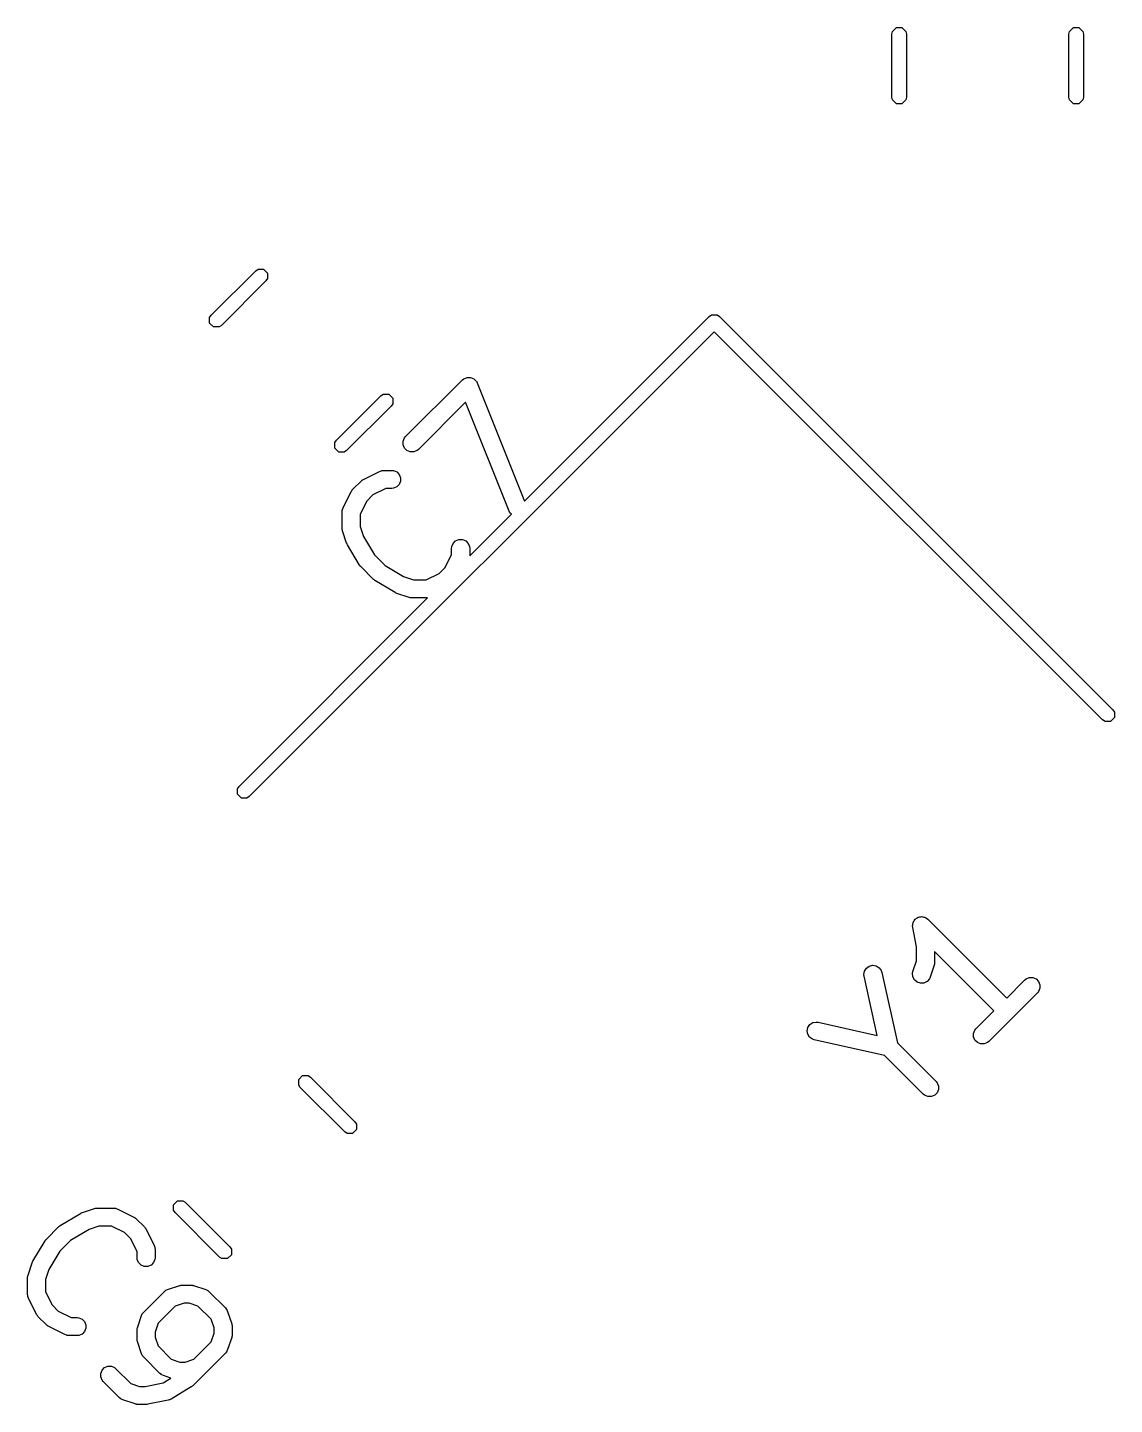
# Model space of a CAD drawing. Extents: x 6.9 to 63.2, y 18.4 to 42.8.
# Drawn here: x 30.93 to 39.95, y 28.83 to 40.27 of the extents above; entities that cross this region are included whole.
import ezdxf

# ---------------------------------------------------------------- set-up
doc = ezdxf.new("R2010")
doc.units = 0
doc.layers.add('BLACK', color=7, linetype='CONTINUOUS')

msp = doc.modelspace()

# ---------------------------------------------------------------- linework, layer by layer
at = {"layer": 'BLACK', "linetype": 'CONTINUOUS'}
for p, q in [((38.109567, 40.234215), (38.142039, 40.266687)), ((38.142039, 40.266687), (38.187961, 40.266687)), ((38.187961, 40.266687), (38.220433, 40.234215)), ((39.579567, 40.234215), (39.612039, 40.266687)), ((39.612039, 40.266687), (39.657961, 40.266687)), ((39.657961, 40.266687), (39.690433, 40.234215)), ((38.105, 40.211254), (38.109567, 40.234215)), ((38.105, 39.688748), (38.105, 40.211254)), ((38.220433, 40.234215), (38.225, 40.211254)), ((38.225, 40.211254), (38.225, 39.688748)), ((39.575, 40.211254), (39.579567, 40.234215)), ((39.575, 39.688748), (39.575, 40.211254)), ((39.690433, 40.234215), (39.695, 40.211254)), ((39.695, 40.211254), (39.695, 39.688748)), ((38.109567, 39.665787), (38.105, 39.688748)), ((38.142039, 39.633315), (38.109567, 39.665787)), ((38.187961, 39.633315), (38.142039, 39.633315)), ((38.220433, 39.665787), (38.187961, 39.633315)), ((38.225, 39.688748), (38.220433, 39.665787)), ((39.579567, 39.665787), (39.575, 39.688748)), ((39.612039, 39.633315), (39.579567, 39.665787)), ((39.657961, 39.633315), (39.612039, 39.633315)), ((39.690433, 39.665787), (39.657961, 39.633315)), ((39.695, 39.688748), (39.690433, 39.665787)), ((32.453117, 37.877416), (32.822583, 38.246883)), ((32.822583, 38.246883), (32.842049, 38.25989)), ((32.842049, 38.25989), (32.887971, 38.25989)), ((32.887971, 38.25989), (32.920443, 38.227418)), ((32.920443, 38.227418), (32.920443, 38.181496)), ((32.907436, 38.16203), (32.537969, 37.792564)), ((32.920443, 38.181496), (32.907436, 38.16203)), ((32.44011, 37.857951), (32.453117, 37.877416)), ((35.054274, 36.332306), (36.587903, 37.865935)), ((36.587903, 37.865935), (36.607369, 37.878942)), ((36.607369, 37.878942), (36.653291, 37.878942)), ((36.653291, 37.878942), (36.672756, 37.865935)), ((36.672756, 37.865935), (39.93959, 34.599102)), ((32.44011, 37.812029), (32.44011, 37.857951)), ((32.472582, 37.779557), (32.44011, 37.812029)), ((32.518504, 37.779557), (32.472582, 37.779557)), ((32.537969, 37.792564), (32.518504, 37.779557)), ((36.63033, 37.738656), (32.769527, 33.877854)), ((39.854737, 34.514249), (36.63033, 37.738656)), ((34.067256, 36.868446), (34.53866, 37.339851)), ((34.53866, 37.339851), (34.550026, 37.349179)), ((34.550026, 37.349179), (34.550454, 37.349356)), ((34.550454, 37.349356), (34.550788, 37.349682)), ((34.550788, 37.349682), (34.563981, 37.354959)), ((34.563981, 37.354959), (34.577062, 37.360377)), ((34.577062, 37.360377), (34.577526, 37.360377)), ((34.577526, 37.360377), (34.577959, 37.36055)), ((34.577959, 37.36055), (34.592139, 37.360377)), ((34.592139, 37.360377), (34.606325, 37.360377)), ((34.606325, 37.360377), (34.606755, 37.360198)), ((34.606755, 37.360198), (34.607221, 37.360193)), ((34.607221, 37.360193), (34.620239, 37.354613)), ((34.620239, 37.354613), (34.633361, 37.349179)), ((34.633361, 37.349179), (34.633691, 37.348848)), ((34.633691, 37.348848), (34.634118, 37.348666)), ((34.634118, 37.348666), (34.644013, 37.338526)), ((34.644013, 37.338526), (34.654054, 37.328486)), ((34.654054, 37.328486), (34.654232, 37.328055)), ((34.654232, 37.328055), (34.654557, 37.327723)), ((34.654557, 37.327723), (34.661329, 37.314672)), ((34.661329, 37.314672), (35.054274, 36.332306)), ((33.492564, 36.837969), (33.86203, 37.207436)), ((33.86203, 37.207436), (33.881496, 37.220443)), ((33.881496, 37.220443), (33.927418, 37.220443)), ((33.927418, 37.220443), (33.95989, 37.187971)), ((33.95989, 37.187971), (33.95989, 37.142049)), ((33.946883, 37.122583), (33.577416, 36.753117)), ((33.95989, 37.142049), (33.946883, 37.122583)), ((34.564299, 37.153358), (34.173322, 36.76238)), ((34.926118, 36.248811), (34.564299, 37.153358)), ((33.479557, 36.818504), (33.492564, 36.837969)), ((34.04673, 36.830044), (34.057929, 36.857081)), ((34.057929, 36.857081), (34.067256, 36.868446)), ((33.479557, 36.772582), (33.479557, 36.818504)), ((33.512029, 36.74011), (33.479557, 36.772582)), ((33.557951, 36.74011), (33.512029, 36.74011)), ((33.577416, 36.753117), (33.557951, 36.74011)), ((34.04673, 36.800781), (34.04673, 36.830044)), ((34.057929, 36.773745), (34.04673, 36.800781)), ((34.078621, 36.753053), (34.057929, 36.773745)), ((34.105658, 36.741854), (34.078621, 36.753053)), ((34.134921, 36.741854), (34.105658, 36.741854)), ((34.161957, 36.753053), (34.134921, 36.741854)), ((34.173322, 36.76238), (34.161957, 36.753053)), ((33.629523, 36.430713), (33.696867, 36.498057)), ((33.696867, 36.498057), (33.702617, 36.502777)), ((33.702617, 36.502777), (33.703916, 36.504274)), ((33.703916, 36.504274), (33.70617, 36.505693)), ((33.70617, 36.505693), (33.708232, 36.507385)), ((33.708232, 36.507385), (33.710064, 36.508143)), ((33.710064, 36.508143), (33.716359, 36.512106)), ((33.716359, 36.512106), (33.851046, 36.579449)), ((33.851046, 36.579449), (33.864778, 36.584704)), ((33.864778, 36.584704), (33.867465, 36.584894)), ((33.867465, 36.584894), (33.869955, 36.585926)), ((33.869955, 36.585926), (33.884587, 36.587367)), ((33.884587, 36.587367), (33.95193, 36.587367)), ((33.95193, 36.587367), (33.966562, 36.585926)), ((33.966562, 36.585926), (33.993598, 36.574727)), ((33.993598, 36.574727), (34.01429, 36.554035)), ((34.01429, 36.554035), (34.025489, 36.526999)), ((34.025489, 36.497735), (34.01429, 36.470699)), ((34.025489, 36.526999), (34.025489, 36.497735)), ((33.548131, 36.276534), (33.615474, 36.41122)), ((33.615474, 36.41122), (33.619437, 36.417517)), ((33.619437, 36.417517), (33.620196, 36.419348)), ((33.620196, 36.419348), (33.621886, 36.421408)), ((33.621886, 36.421408), (33.623306, 36.423663)), ((33.623306, 36.423663), (33.624802, 36.42496)), ((33.624802, 36.42496), (33.629523, 36.430713)), ((33.794327, 36.383385), (33.744195, 36.333253)), ((33.902291, 36.437367), (33.794327, 36.383385)), ((33.95193, 36.437367), (33.902291, 36.437367)), ((33.966562, 36.438808), (33.95193, 36.437367)), ((33.993598, 36.450007), (33.966562, 36.438808)), ((34.01429, 36.470699), (33.993598, 36.450007)), ((33.541654, 36.257625), (33.542685, 36.260114)), ((33.542685, 36.260114), (33.542876, 36.262802)), ((33.542876, 36.262802), (33.548131, 36.276534)), ((33.744195, 36.333253), (33.690213, 36.225288)), ((33.540213, 36.242993), (33.541654, 36.257625)), ((33.540213, 36.108306), (33.540213, 36.242993)), ((33.690213, 36.225288), (33.690213, 36.120475)), ((34.59935, 35.877381), (34.945157, 36.223189)), ((34.93289, 36.23576), (34.926118, 36.248811)), ((34.945157, 36.223189), (34.93289, 36.23576)), ((33.540942, 36.1009), (33.540213, 36.108306)), ((33.540802, 36.098926), (33.540942, 36.1009)), ((33.541392, 36.096328), (33.540802, 36.098926)), ((33.541654, 36.093674), (33.541392, 36.096328)), ((33.542412, 36.091842), (33.541654, 36.093674)), ((33.544062, 36.084589), (33.542412, 36.091842)), ((33.577733, 35.983574), (33.544062, 36.084589)), ((33.690213, 36.120475), (33.717431, 36.038819)), ((33.717431, 36.038819), (33.809461, 35.885436)), ((33.5782, 35.982527), (33.577733, 35.983574)), ((33.57828, 35.981992), (33.5782, 35.982527)), ((33.581071, 35.976097), (33.57828, 35.981992)), ((33.583727, 35.970149), (33.581071, 35.976097)), ((33.584081, 35.96974), (33.583727, 35.970149)), ((33.584572, 35.968704), (33.584081, 35.96974)), ((33.685588, 35.800345), (33.584572, 35.968704)), ((34.44935, 35.939948), (34.450791, 35.95458)), ((34.44935, 35.890309), (34.44935, 35.939948)), ((34.450791, 35.95458), (34.46199, 35.981616)), ((34.46199, 35.981616), (34.482682, 36.002308)), ((34.482682, 36.002308), (34.509718, 36.013507)), ((34.509718, 36.013507), (34.538982, 36.013507)), ((34.538982, 36.013507), (34.566018, 36.002308)), ((34.566018, 36.002308), (34.58671, 35.981616)), ((34.58671, 35.981616), (34.597909, 35.95458)), ((34.597909, 35.95458), (34.59935, 35.939948)), ((34.59935, 35.939948), (34.59935, 35.877381)), ((33.809461, 35.885436), (33.897419, 35.797478)), ((34.395367, 35.782344), (34.44935, 35.890309)), ((33.687116, 35.798285), (33.685588, 35.800345)), ((33.68754, 35.797264), (33.687116, 35.798285)), ((33.69105, 35.792986), (33.68754, 35.797264)), ((33.694352, 35.788539), (33.69105, 35.792986)), ((33.69524, 35.78788), (33.694352, 35.788539)), ((33.696867, 35.785899), (33.69524, 35.78788)), ((33.797882, 35.684884), (33.696867, 35.785899)), ((33.897419, 35.797478), (34.050802, 35.705449)), ((34.050802, 35.705449), (34.132459, 35.67823)), ((34.237271, 35.67823), (34.345235, 35.732212)), ((34.345235, 35.732212), (34.395367, 35.782344)), ((33.799863, 35.683257), (33.797882, 35.684884)), ((33.800522, 35.682369), (33.799863, 35.683257)), ((33.804961, 35.679073), (33.800522, 35.682369)), ((33.809247, 35.675556), (33.804961, 35.679073)), ((33.810271, 35.675131), (33.809247, 35.675556)), ((33.812328, 35.673605), (33.810271, 35.675131)), ((33.980687, 35.57259), (33.812328, 35.673605)), ((34.132459, 35.67823), (34.237271, 35.67823)), ((32.684675, 33.962706), (34.250199, 35.52823)), ((33.981721, 35.5721), (33.980687, 35.57259)), ((33.982131, 35.571745), (33.981721, 35.5721)), ((33.988089, 35.569084), (33.982131, 35.571745)), ((33.993975, 35.566298), (33.988089, 35.569084)), ((33.99451, 35.566218), (33.993975, 35.566298)), ((33.995557, 35.565751), (33.99451, 35.566218)), ((34.096571, 35.532079), (33.995557, 35.565751)), ((34.103826, 35.530429), (34.096571, 35.532079)), ((34.105657, 35.529671), (34.103826, 35.530429)), ((34.10831, 35.529409), (34.105657, 35.529671)), ((34.110908, 35.528819), (34.10831, 35.529409)), ((34.112882, 35.528959), (34.110908, 35.528819)), ((34.120289, 35.52823), (34.112882, 35.528959)), ((34.250199, 35.52823), (34.120289, 35.52823)), ((39.93959, 34.599102), (39.952596, 34.579637)), ((39.952596, 34.579637), (39.952596, 34.533714)), ((39.874202, 34.501243), (39.854737, 34.514249)), ((39.920125, 34.501243), (39.874202, 34.501243)), ((39.952596, 34.533714), (39.920125, 34.501243)), ((32.671668, 33.943241), (32.684675, 33.962706)), ((32.671668, 33.897319), (32.671668, 33.943241)), ((32.70414, 33.864847), (32.671668, 33.897319)), ((32.750062, 33.864847), (32.70414, 33.864847)), ((32.769527, 33.877854), (32.750062, 33.864847)), ((38.280248, 32.827123), (38.281675, 32.834333)), ((38.281675, 32.834333), (38.285794, 32.840512)), ((38.285794, 32.840512), (38.288636, 32.847372)), ((38.288636, 32.847372), (38.293831, 32.852567)), ((38.293831, 32.852567), (38.297907, 32.858681)), ((38.297907, 32.858681), (38.304077, 32.862813)), ((38.304077, 32.862813), (38.309328, 32.868064)), ((38.309328, 32.868064), (38.316116, 32.870875)), ((38.316116, 32.870875), (38.322222, 32.874965)), ((38.322222, 32.874965), (38.329503, 32.876421)), ((38.329503, 32.876421), (38.336364, 32.879263)), ((38.336364, 32.879263), (38.343713, 32.879263)), ((38.343713, 32.879263), (38.350918, 32.880704)), ((38.350918, 32.880704), (38.358202, 32.879263)), ((38.358202, 32.879263), (38.365627, 32.879263)), ((38.365627, 32.879263), (38.372415, 32.876451)), ((38.372415, 32.876451), (38.379625, 32.875025)), ((38.379625, 32.875025), (38.385804, 32.870905)), ((38.385804, 32.870905), (38.392664, 32.868064)), ((38.392664, 32.868064), (38.403907, 32.858836)), ((38.403907, 32.858836), (38.403973, 32.858793)), ((38.403973, 32.858793), (38.403987, 32.85877)), ((38.403987, 32.85877), (38.404029, 32.858737)), ((38.404029, 32.858737), (39.058102, 32.204663)), ((38.275996, 32.805626), (38.277437, 32.81291)), ((38.277437, 32.791145), (38.275996, 32.805626)), ((38.277437, 32.820335), (38.280248, 32.827123)), ((38.277437, 32.81291), (38.277437, 32.820335)), ((38.277437, 32.791072), (38.277437, 32.791145)), ((38.277446, 32.791048), (38.277437, 32.791072)), ((38.277452, 32.790995), (38.277446, 32.791048)), ((38.309668, 32.629916), (38.277452, 32.790995)), ((38.309668, 32.514829), (38.309668, 32.629916)), ((38.279845, 32.42536), (38.309668, 32.514829)), ((38.457468, 32.486195), (38.455819, 32.478942)), ((38.458227, 32.488027), (38.457468, 32.486195)), ((38.458488, 32.490681), (38.458227, 32.488027)), ((38.459079, 32.493279), (38.458488, 32.490681)), ((38.459668, 32.502659), (38.458938, 32.495253)), ((38.458938, 32.495253), (38.459079, 32.493279)), ((38.952036, 32.098597), (38.459668, 32.590966)), ((38.459668, 32.590966), (38.459668, 32.502659)), ((37.871954, 32.399969), (37.877021, 32.428791)), ((37.873721, 32.385373), (37.871954, 32.399969)), ((37.982841, 31.894332), (37.873721, 32.385373)), ((37.877021, 32.428791), (37.892731, 32.453479)), ((37.892731, 32.453479), (37.916694, 32.470276)), ((37.916694, 32.470276), (37.945261, 32.476624)), ((37.945261, 32.476624), (37.974083, 32.471557)), ((37.974083, 32.471557), (37.998771, 32.455847)), ((37.998771, 32.455847), (38.015568, 32.431884)), ((38.015568, 32.431884), (38.020149, 32.417913)), ((38.020149, 32.417913), (38.150098, 31.833141)), ((38.276585, 32.411023), (38.279845, 32.42536)), ((38.27866, 32.381833), (38.276585, 32.411023)), ((38.291746, 32.35566), (38.27866, 32.381833)), ((38.422147, 32.377926), (38.416153, 32.3645)), ((38.455819, 32.478942), (38.422147, 32.377926)), ((39.218466, 32.362989), (39.245502, 32.374187)), ((39.245502, 32.374187), (39.274765, 32.374187)), ((39.274765, 32.374187), (39.301801, 32.362989)), ((38.313853, 32.336486), (38.291746, 32.35566)), ((38.341616, 32.327232), (38.313853, 32.336486)), ((38.370806, 32.329307), (38.341616, 32.327232)), ((38.396979, 32.342393), (38.370806, 32.329307)), ((38.416153, 32.3645), (38.396979, 32.342393)), ((39.058102, 32.204663), (39.2071, 32.353661)), ((39.2071, 32.353661), (39.218466, 32.362989)), ((39.301801, 32.362989), (39.322494, 32.342296)), ((39.322494, 32.258961), (39.313166, 32.247595)), ((39.322494, 32.342296), (39.333692, 32.31526)), ((39.333692, 32.285997), (39.322494, 32.258961)), ((39.333692, 32.31526), (39.333692, 32.285997)), ((39.313166, 32.247595), (38.909105, 31.843534)), ((38.803039, 31.9496), (38.952036, 32.098597)), ((37.40055, 31.931913), (37.406898, 31.96048)), ((37.405617, 31.903091), (37.40055, 31.931913)), ((37.406898, 31.96048), (37.423695, 31.984443)), ((37.423695, 31.984443), (37.448383, 32.000153)), ((37.448383, 32.000153), (37.477205, 32.00522)), ((37.477205, 32.00522), (37.491801, 32.003453)), ((37.491801, 32.003453), (37.982841, 31.894332)), ((38.782513, 31.911198), (38.793712, 31.938235)), ((38.793712, 31.938235), (38.803039, 31.9496)), ((37.421327, 31.878403), (37.405617, 31.903091)), ((37.44529, 31.861606), (37.421327, 31.878403)), ((37.459261, 31.857025), (37.44529, 31.861606)), ((38.044032, 31.727075), (37.459261, 31.857025)), ((38.150098, 31.833141), (38.471373, 31.511867)), ((38.782513, 31.881936), (38.782513, 31.911198)), ((38.793712, 31.854899), (38.782513, 31.881936)), ((38.814404, 31.834207), (38.793712, 31.854899)), ((38.841441, 31.823008), (38.814404, 31.834207)), ((38.870703, 31.823008), (38.841441, 31.823008)), ((38.89774, 31.834207), (38.870703, 31.823008)), ((38.909105, 31.843534), (38.89774, 31.834207)), ((38.365307, 31.405801), (38.044032, 31.727075)), ((33.179557, 31.527418), (33.212029, 31.55989)), ((33.179557, 31.481496), (33.179557, 31.527418)), ((33.192564, 31.462031), (33.179557, 31.481496)), ((33.56203, 31.092564), (33.192564, 31.462031)), ((33.212029, 31.55989), (33.257951, 31.55989)), ((33.257951, 31.55989), (33.277416, 31.546883)), ((33.277416, 31.546883), (33.646883, 31.177417)), ((38.471373, 31.511867), (38.4807, 31.500502)), ((38.4807, 31.500502), (38.491899, 31.473466)), ((38.491899, 31.473466), (38.491899, 31.444203)), ((38.376672, 31.396474), (38.365307, 31.405801)), ((38.403708, 31.385275), (38.376672, 31.396474)), ((38.432971, 31.385275), (38.403708, 31.385275)), ((38.460008, 31.396474), (38.432971, 31.385275)), ((38.4807, 31.417166), (38.460008, 31.396474)), ((38.491899, 31.444203), (38.4807, 31.417166)), ((33.646883, 31.177417), (33.65989, 31.157951)), ((33.65989, 31.157951), (33.65989, 31.112029)), ((33.581496, 31.079557), (33.56203, 31.092564)), ((33.627418, 31.079557), (33.581496, 31.079557)), ((33.65989, 31.112029), (33.627418, 31.079557)), ((31.383574, 30.422266), (31.484589, 30.455937)), ((31.484589, 30.455937), (31.491842, 30.457586)), ((31.491842, 30.457586), (31.493674, 30.458345)), ((31.493674, 30.458345), (31.496328, 30.458606)), ((31.496328, 30.458606), (31.498926, 30.459197)), ((31.498926, 30.459197), (31.5009, 30.459056)), ((31.5009, 30.459056), (31.508306, 30.459786)), ((31.508306, 30.459786), (31.642993, 30.459786)), ((31.642993, 30.459786), (31.657625, 30.458345)), ((31.657625, 30.458345), (31.660114, 30.457313)), ((31.660114, 30.457313), (31.662802, 30.457123)), ((31.662802, 30.457123), (31.676534, 30.451868)), ((31.676534, 30.451868), (31.81122, 30.384525)), ((32.14011, 30.487971), (32.172582, 30.520443)), ((32.14011, 30.442049), (32.14011, 30.487971)), ((32.153117, 30.422584), (32.14011, 30.442049)), ((32.172582, 30.520443), (32.218504, 30.520443)), ((32.218504, 30.520443), (32.237969, 30.507436)), ((32.237969, 30.507436), (32.607436, 30.13797)), ((31.192978, 30.308942), (31.197264, 30.31246)), ((31.197264, 30.31246), (31.198288, 30.312884)), ((31.198288, 30.312884), (31.200345, 30.314411)), ((31.200345, 30.314411), (31.368704, 30.415427)), ((31.368704, 30.415427), (31.36974, 30.415917)), ((31.36974, 30.415917), (31.370149, 30.416272)), ((31.370149, 30.416272), (31.3761, 30.418929)), ((31.3761, 30.418929), (31.381992, 30.421719)), ((31.381992, 30.421719), (31.382527, 30.421798)), ((31.382527, 30.421798), (31.383574, 30.422266)), ((31.81122, 30.384525), (31.817517, 30.380561)), ((31.817517, 30.380561), (31.819348, 30.379803)), ((31.819348, 30.379803), (31.821408, 30.378112)), ((31.821408, 30.378112), (31.823663, 30.376693)), ((31.823663, 30.376693), (31.82496, 30.375196)), ((31.82496, 30.375196), (31.830713, 30.370476)), ((31.830713, 30.370476), (31.898057, 30.303132)), ((32.522583, 30.053117), (32.153117, 30.422584)), ((31.079065, 30.195027), (31.082368, 30.199476)), ((31.082368, 30.199476), (31.083257, 30.200135)), ((31.083257, 30.200135), (31.084884, 30.202117)), ((31.084884, 30.202117), (31.185899, 30.303132)), ((31.185899, 30.303132), (31.18788, 30.304758)), ((31.18788, 30.304758), (31.188539, 30.305647)), ((31.188539, 30.305647), (31.192978, 30.308942)), ((31.438819, 30.282567), (31.285436, 30.190537)), ((31.520476, 30.309786), (31.438819, 30.282567)), ((31.625288, 30.309786), (31.520476, 30.309786)), ((31.733253, 30.255803), (31.625288, 30.309786)), ((31.783385, 30.205672), (31.733253, 30.255803)), ((31.837367, 30.097708), (31.783385, 30.205672)), ((31.898057, 30.303132), (31.902777, 30.297381)), ((31.902777, 30.297381), (31.904274, 30.296083)), ((31.904274, 30.296083), (31.905693, 30.293828)), ((31.905693, 30.293828), (31.907385, 30.291767)), ((31.907385, 30.291767), (31.908143, 30.289934)), ((31.908143, 30.289934), (31.912106, 30.28364)), ((31.912106, 30.28364), (31.979449, 30.148953)), ((30.97259, 30.019312), (31.073605, 30.187671)), ((31.073605, 30.187671), (31.075133, 30.18973)), ((31.075133, 30.18973), (31.075557, 30.190752)), ((31.075557, 30.190752), (31.079065, 30.195027)), ((31.197478, 30.102579), (31.105449, 29.949197)), ((31.285436, 30.190537), (31.197478, 30.102579)), ((31.837367, 30.048069), (31.837367, 30.097708)), ((31.979449, 30.148953), (31.984704, 30.135221)), ((31.984704, 30.135221), (31.984894, 30.132533)), ((31.984894, 30.132533), (31.985926, 30.130044)), ((31.985926, 30.130044), (31.987367, 30.115412)), ((31.987367, 30.115412), (31.987367, 30.048069)), ((32.607436, 30.13797), (32.620443, 30.118504)), ((32.620443, 30.118504), (32.620443, 30.072582)), ((30.932079, 29.903427), (30.965751, 30.004442)), ((30.965751, 30.004442), (30.966218, 30.005488)), ((30.966218, 30.005488), (30.966298, 30.006024)), ((30.966298, 30.006024), (30.969089, 30.011918)), ((30.969089, 30.011918), (30.971745, 30.017867)), ((30.971745, 30.017867), (30.972099, 30.018275)), ((30.972099, 30.018275), (30.97259, 30.019312)), ((31.838808, 30.033437), (31.837367, 30.048069)), ((31.850007, 30.006401), (31.838808, 30.033437)), ((31.870699, 29.985709), (31.850007, 30.006401)), ((31.897735, 29.97451), (31.870699, 29.985709)), ((31.926999, 29.97451), (31.897735, 29.97451)), ((31.954035, 29.985709), (31.926999, 29.97451)), ((31.974727, 30.006401), (31.954035, 29.985709)), ((31.985926, 30.033437), (31.974727, 30.006401)), ((31.987367, 30.048069), (31.985926, 30.033437)), ((32.542049, 30.04011), (32.522583, 30.053117)), ((32.587971, 30.04011), (32.542049, 30.04011)), ((32.620443, 30.072582), (32.587971, 30.04011)), ((30.92823, 29.87971), (30.928959, 29.887115)), ((30.92823, 29.745023), (30.92823, 29.87971)), ((30.928819, 29.88909), (30.929409, 29.891687)), ((30.928959, 29.887115), (30.928819, 29.88909)), ((30.929409, 29.891687), (30.929671, 29.894342)), ((30.929671, 29.894342), (30.930429, 29.896173)), ((30.930429, 29.896173), (30.932079, 29.903427)), ((31.105449, 29.949197), (31.07823, 29.867539)), ((31.07823, 29.867539), (31.07823, 29.762728)), ((30.929671, 29.730391), (30.92823, 29.745023)), ((31.07823, 29.762728), (31.132212, 29.654763)), ((31.893006, 29.596026), (32.061365, 29.764384)), ((32.061365, 29.764384), (32.072731, 29.773712)), ((32.072731, 29.773712), (32.075219, 29.774742)), ((32.075219, 29.774742), (32.077255, 29.776508)), ((32.077255, 29.776508), (32.090681, 29.782502)), ((32.090681, 29.782502), (32.191695, 29.816174)), ((32.191695, 29.816174), (32.19895, 29.817823)), ((32.19895, 29.817823), (32.200781, 29.818582)), ((32.200781, 29.818582), (32.203434, 29.818843)), ((32.203434, 29.818843), (32.206032, 29.819434)), ((32.206032, 29.819434), (32.208006, 29.819293)), ((32.208006, 29.819293), (32.215413, 29.820023)), ((32.215413, 29.820023), (32.282757, 29.820023)), ((32.282757, 29.820023), (32.290162, 29.819293)), ((32.290162, 29.819293), (32.292137, 29.819434)), ((32.292137, 29.819434), (32.294734, 29.818843)), ((32.294734, 29.818843), (32.297389, 29.818582)), ((32.297389, 29.818582), (32.29922, 29.817823)), ((32.29922, 29.817823), (32.306474, 29.816174)), ((32.306474, 29.816174), (32.407489, 29.782502)), ((32.407489, 29.782502), (32.420914, 29.776508)), ((32.420914, 29.776508), (32.422949, 29.774742)), ((32.422949, 29.774742), (32.42544, 29.773711)), ((32.42544, 29.773711), (32.436805, 29.764384)), ((32.436805, 29.764384), (32.571492, 29.629697)), ((30.930701, 29.727902), (30.929671, 29.730391)), ((30.930893, 29.725213), (30.930701, 29.727902)), ((30.936148, 29.711482), (30.930893, 29.725213)), ((31.003492, 29.576795), (30.936148, 29.711482)), ((31.132212, 29.654763), (31.182344, 29.604631)), ((32.154911, 29.645799), (32.01159, 29.502478)), ((32.227583, 29.670023), (32.154911, 29.645799)), ((32.270587, 29.670023), (32.227583, 29.670023)), ((32.343258, 29.645798), (32.270587, 29.670023)), ((32.452907, 29.536149), (32.343258, 29.645798)), ((32.571492, 29.629697), (32.580819, 29.618332)), ((31.007455, 29.570498), (31.003492, 29.576795)), ((31.008214, 29.568668), (31.007455, 29.570498)), ((31.009905, 29.566606), (31.008214, 29.568668)), ((31.011325, 29.564352), (31.009905, 29.566606)), ((31.01282, 29.563055), (31.011325, 29.564352)), ((31.017541, 29.557303), (31.01282, 29.563055)), ((31.084884, 29.48996), (31.017541, 29.557303)), ((31.182344, 29.604631), (31.290309, 29.550649)), ((31.290309, 29.550649), (31.339948, 29.550649)), ((31.339948, 29.550649), (31.35458, 29.549208)), ((31.35458, 29.549208), (31.381616, 29.538009)), ((31.381616, 29.538009), (31.402308, 29.517317)), ((31.402308, 29.517317), (31.413507, 29.490281)), ((31.841216, 29.465694), (31.874888, 29.56671)), ((31.874888, 29.56671), (31.880882, 29.580135)), ((31.880882, 29.580135), (31.882647, 29.58217)), ((31.882647, 29.58217), (31.883679, 29.584661)), ((31.883679, 29.584661), (31.893006, 29.596026)), ((32.477131, 29.463478), (32.452907, 29.536149)), ((32.580819, 29.618332), (32.581849, 29.615843)), ((32.581849, 29.615843), (32.583616, 29.613807)), ((32.583616, 29.613807), (32.58961, 29.600381)), ((32.58961, 29.600381), (32.623282, 29.499367)), ((31.090636, 29.485239), (31.084884, 29.48996)), ((31.091933, 29.483744), (31.090636, 29.485239)), ((31.094187, 29.482324), (31.091933, 29.483744)), ((31.096249, 29.480633), (31.094187, 29.482324)), ((31.098079, 29.479874), (31.096249, 29.480633)), ((31.104376, 29.475911), (31.098079, 29.479874)), ((31.239063, 29.408567), (31.104376, 29.475911)), ((31.252795, 29.403312), (31.239063, 29.408567)), ((31.255482, 29.403121), (31.252795, 29.403312)), ((31.257972, 29.40209), (31.255482, 29.403121)), ((31.272604, 29.400649), (31.257972, 29.40209)), ((31.339948, 29.400649), (31.272604, 29.400649)), ((31.35458, 29.40209), (31.339948, 29.400649)), ((31.381616, 29.413289), (31.35458, 29.40209)), ((31.402308, 29.433981), (31.381616, 29.413289)), ((31.413507, 29.461017), (31.402308, 29.433981)), ((31.413507, 29.490281), (31.413507, 29.461017)), ((31.837367, 29.441977), (31.838096, 29.449382)), ((31.837367, 29.374634), (31.837367, 29.441977)), ((31.837956, 29.451357), (31.838546, 29.453954)), ((31.838096, 29.449382), (31.837956, 29.451357)), ((31.838546, 29.453954), (31.838808, 29.456609)), ((31.838808, 29.456609), (31.839566, 29.45844)), ((31.839566, 29.45844), (31.841216, 29.465694)), ((32.01159, 29.502478), (31.987367, 29.429807)), ((31.987367, 29.429807), (31.987367, 29.386804)), ((32.452907, 29.347804), (32.477131, 29.420476)), ((32.477131, 29.420476), (32.477131, 29.463478)), ((32.623282, 29.499367), (32.624931, 29.492111)), ((32.624931, 29.492111), (32.62569, 29.490281)), ((32.62569, 29.490281), (32.625951, 29.487627)), ((32.625951, 29.487627), (32.626542, 29.48503)), ((32.626542, 29.398926), (32.625951, 29.396328)), ((32.626542, 29.48503), (32.626401, 29.483055)), ((32.626401, 29.483055), (32.627131, 29.475649)), ((32.627131, 29.408306), (32.626401, 29.4009)), ((32.626401, 29.4009), (32.626542, 29.398926)), ((32.627131, 29.475649), (32.627131, 29.408306)), ((31.838096, 29.367228), (31.837367, 29.374634)), ((31.837956, 29.365254), (31.838096, 29.367228)), ((31.838546, 29.362656), (31.837956, 29.365254)), ((31.838808, 29.360002), (31.838546, 29.362656)), ((31.839566, 29.35817), (31.838808, 29.360002)), ((31.841216, 29.350917), (31.839566, 29.35817)), ((31.874888, 29.249902), (31.841216, 29.350917)), ((31.987367, 29.386804), (32.011591, 29.314132)), ((32.011591, 29.314132), (32.12124, 29.204483)), ((32.309587, 29.204484), (32.452907, 29.347804)), ((32.58961, 29.283573), (32.583616, 29.270147)), ((32.623282, 29.384589), (32.58961, 29.283573)), ((32.624931, 29.391842), (32.623282, 29.384589)), ((32.62569, 29.393674), (32.624931, 29.391842)), ((32.625951, 29.396328), (32.62569, 29.393674)), ((31.880882, 29.236477), (31.874888, 29.249902)), ((31.882647, 29.234441), (31.880882, 29.236477)), ((31.883679, 29.231951), (31.882647, 29.234441)), ((31.893006, 29.220586), (31.883679, 29.231951)), ((32.027693, 29.085899), (31.893006, 29.220586)), ((32.12124, 29.204483), (32.193911, 29.18026)), ((32.193911, 29.18026), (32.236915, 29.18026)), ((32.236915, 29.18026), (32.309587, 29.204484)), ((32.571492, 29.254257), (32.302118, 28.984883)), ((32.580819, 29.265622), (32.571492, 29.254257)), ((32.581849, 29.26811), (32.580819, 29.265622)), ((32.583616, 29.270147), (32.581849, 29.26811)), ((31.535763, 29.086219), (31.546962, 29.113256)), ((31.535763, 29.056957), (31.535763, 29.086219)), ((31.546962, 29.02992), (31.535763, 29.056957)), ((31.546962, 29.113256), (31.567654, 29.133948)), ((31.567654, 29.133948), (31.594691, 29.145147)), ((31.594691, 29.145147), (31.623953, 29.145147)), ((31.623953, 29.145147), (31.65099, 29.133948)), ((31.65099, 29.133948), (31.662355, 29.124621)), ((31.662355, 29.124621), (31.784523, 29.002452)), ((32.039058, 29.076572), (32.027693, 29.085899)), ((32.041546, 29.075541), (32.039058, 29.076572)), ((32.043583, 29.073775), (32.041546, 29.075541)), ((32.057009, 29.067781), (32.043583, 29.073775)), ((32.118772, 29.047192), (32.057009, 29.067781)), ((31.556289, 29.018555), (31.546962, 29.02992)), ((31.690976, 28.883868), (31.556289, 29.018555)), ((31.784523, 29.002452), (31.857194, 28.978229)), ((31.857194, 28.978229), (31.904938, 28.978229)), ((31.904938, 28.978229), (32.053277, 29.007896)), ((32.053277, 29.007896), (32.118772, 29.047192)), ((32.287672, 28.973604), (32.119313, 28.872589)), ((32.289731, 28.975132), (32.287672, 28.973604)), ((32.290753, 28.975556), (32.289731, 28.975132)), ((32.295028, 28.979064), (32.290753, 28.975556)), ((32.299477, 28.982367), (32.295028, 28.979064)), ((32.300136, 28.983256), (32.299477, 28.982367)), ((32.302118, 28.984883), (32.300136, 28.983256)), ((31.702341, 28.874541), (31.690976, 28.883868)), ((31.704829, 28.87351), (31.702341, 28.874541)), ((31.706866, 28.871744), (31.704829, 28.87351)), ((31.720292, 28.86575), (31.706866, 28.871744)), ((31.821306, 28.832078), (31.720292, 28.86575)), ((31.828561, 28.830428), (31.821306, 28.832078)), ((31.830392, 28.82967), (31.828561, 28.830428)), ((31.833045, 28.829408), (31.830392, 28.82967)), ((31.835643, 28.828818), (31.833045, 28.829408)), ((31.837617, 28.828958), (31.835643, 28.828818)), ((31.845024, 28.828229), (31.837617, 28.828958)), ((31.912367, 28.828229), (31.845024, 28.828229)), ((31.912419, 28.828234), (31.912367, 28.828229)), ((31.912445, 28.828229), (31.912419, 28.828234)), ((31.919888, 28.828969), (31.912445, 28.828229)), ((31.926999, 28.82967), (31.919888, 28.828969)), ((31.927022, 28.829679), (31.926999, 28.82967)), ((31.927076, 28.829685), (31.927022, 28.829679)), ((32.095435, 28.863357), (31.927076, 28.829685)), ((32.104195, 28.866024), (32.095435, 28.863357)), ((32.106025, 28.866297), (32.104195, 28.866024)), ((32.10771, 28.867095), (32.106025, 28.866297)), ((32.1095, 28.86764), (32.10771, 28.867095)), ((32.111041, 28.868672), (32.1095, 28.86764)), ((32.119313, 28.872589), (32.111041, 28.868672))]:
    msp.add_line(p, q, dxfattribs=at)

doc.saveas('drawing.dxf')
